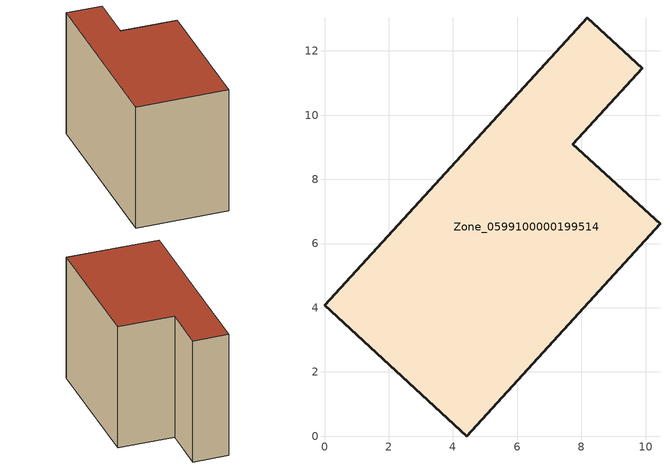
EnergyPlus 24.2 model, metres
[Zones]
Zone_0599100000199514
 floor ground (C_G): 0,4.07 8.19,13.03 9.9,11.46 7.74,9.1 10.45,6.62 4.43,0 z0
 wall outside (C_F): 4.43,0 10.45,6.62 7.74,9.1 9.9,11.46 8.19,13.03 0,4.07 4.43,0 z0:8.51
 roof outside (C_R): 8.19,13.03 0,4.07 4.43,0 10.45,6.62 7.74,9.1 9.9,11.46 z8.51
[BUILDING]
Pand.0599100000199514: North Axis=0; Terrain=City; Loads Convergence Tolerance Value=0.04; Temperature Convergence Tolerance Value=0.4; Solar Distribution=FullExterior; Maximum Number of Warmup Days=25; Minimum Number of Warmup Days=1
[Site:Location]
Rotterdam.The.Hague.AP_ZH_NLD Design_Conditions: Latitude=51.96; Longitude=4.45; Time Zone=1; Elevation=-4.5
[SITE:GROUNDTEMPERATURE:BUILDINGSURFACE]
18, 18, 18, 18, 18, 18, 18, 18, 18, 18, 18, 18
[MATERIAL] Thermal Absorptance=0.9; Solar Absorptance=0.7; Visible Absorptance=0.7
Name | Roughness | Thickness | Conductivity | Density | Specific Heat
G.TI.1975-1991 | MediumSmooth | 0.15 | 0.288461 | 540 | 1210
F.TI.1975-1991 | Rough | 0.3 | 0.230769 | 1920 | 840
R.TI.1975-1991 | MediumRough | 0.2 | 0.153846 | 1500 | 1000
[CONSTRUCTION]
C_G: G.TI.1975-1991
C_F: F.TI.1975-1991
C_R: R.TI.1975-1991
[ZONE]
Zone_0599100000199514: Type=1; Multiplier=1; Ceiling Height=Autocalculate; Volume=Autocalculate; Floor Area=autocalculate; Part of Total Floor Area=Yes
[ZONEINFILTRATION:DESIGNFLOWRATE]
Infil_Zone_0599100000199514: Zone or ZoneList or Space or SpaceList=Zone_0599100000199514; Schedule=AlwaysOn; Design Flow Rate Calculation Method=Flow/Area; Flow Rate per Floor Area=0.003; Constant Term Coefficient=1; Temperature Term Coefficient=0; Velocity Term Coefficient=0; Velocity Squared Term Coefficient=0
[HVACTEMPLATE:ZONE:IDEALLOADSAIRSYSTEM]
Zone_0599100000199514: Maximum Heating Supply Air Temperature=50; Minimum Cooling Supply Air Temperature=13; Maximum Heating Supply Air Humidity Ratio=0.0156; Minimum Cooling Supply Air Humidity Ratio=0.0077; Heating Limit=NoLimit; Cooling Limit=NoLimit; Dehumidification Control Type=ConstantSensibleHeatRatio; Cooling Sensible Heat Ratio=0.7; Dehumidification Setpoint=60; Humidification Control Type=None; Humidification Setpoint=30; Outdoor Air Method=None; Outdoor Air Flow Rate per Person=0.00944; Outdoor Air Flow Rate per Zone Floor Area=0; Outdoor Air Flow Rate per Zone=0; Demand Controlled Ventilation Type=None; Outdoor Air Economizer Type=NoEconomizer; Heat Recovery Type=None; Sensible Heat Recovery Effectiveness=0.7; Latent Heat Recovery Effectiveness=0.65
[ZONECONTROL:THERMOSTAT]
ThermostatControl_Zone_0599100000199514: Zone or ZoneList=Zone_0599100000199514; Control Type Schedule=DualSetpointControlType; Control 1=Thermostat_Zone_0599100000199514; Temperature Difference Between Cutout And Setpoint=0
[THERMOSTATSETPOINT:DUALSETPOINT]
Thermostat_Zone_0599100000199514: Heating Setpoint Temperature Schedule=HeatingSetpoint_Zone_0599100000199514; Cooling Setpoint Temperature Schedule=CoolingSetpoint_Zone_0599100000199514
[SCHEDULE:COMPACT]
HeatingSetpoint_Zone_0599100000199514: Through: 12/31, For: AllDays, Until: 24:00, 21
CoolingSetpoint_Zone_0599100000199514: Through: 12/31, For: AllDays, Until: 24:00, 24
DualSetpointControlType: Through: 12/31, For: AllDays, Until: 24:00, 4
AlwaysOn: Through: 12/31, For: AllDays, Until: 24:00, 1
